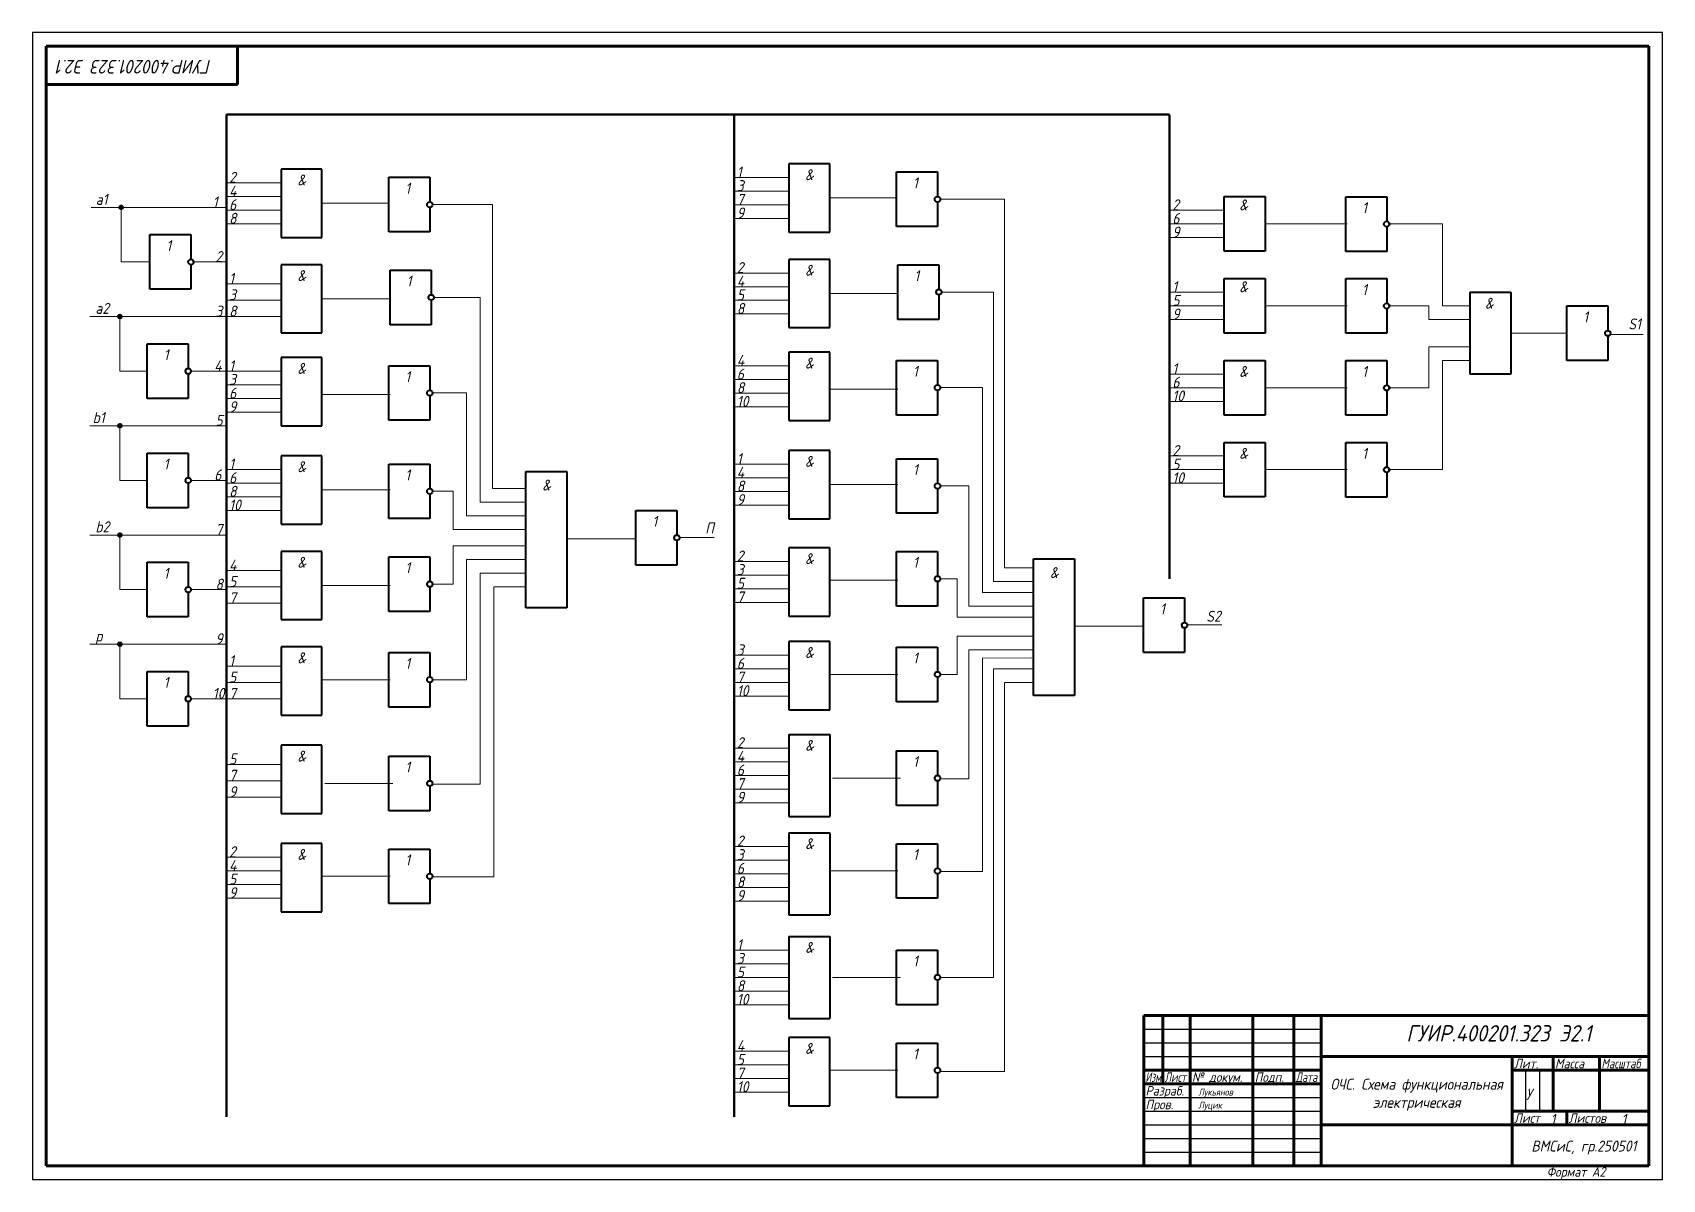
# Model space of a CAD drawing. Header units: millimetres. Extents: x 24 to 621, y 8 to 428.
import ezdxf

# ---------------------------------------------------------------- set-up
doc = ezdxf.new("R2010")
doc.units = ezdxf.units.MM
doc.header["$LTSCALE"] = 0.5
doc.layers.get('0').update_dxf_attribs({"lineweight": 60})
doc.layers.get('Defpoints').update_dxf_attribs({"color": 5})
doc.layers.add('4-текст', color=7, linetype='Continuous', true_color=0x00ad00)
doc.layers.add('провода', color=122, linetype='Continuous', lineweight=15)
doc.layers.add('фигуры', color=7, linetype='Continuous', lineweight=40)
doc.styles.get("Standard").update_dxf_attribs({"font": 'isocpeui.ttf', "width": 0.9})

msp = doc.modelspace()

# ---------------------------------------------------------------- linework, layer by layer
for p, q in [((29, 423.05), (29, 409.05)), ((99, 409.05), (99, 423.05)), ((29, 409.05), (99, 409.05)), ((566, 53.05), (566, 48.05))]:
    msp.add_line(p, q)
at = {"lineweight": 50}
msp.add_line((280.97, 397.75), (280.97, 31), dxfattribs=at)
at = {"lineweight": 40}
for p, q in [((300.97, 311), (300.97, 286)), ((315.97, 311), (300.97, 311)), ((315.97, 286), (315.97, 311)), ((115, 309.05), (115, 284.05)), ((130, 309.05), (115, 309.05)), ((130, 284.05), (130, 309.05)), ((115, 284.05), (130, 284.05)), ((300.97, 286), (315.97, 286)), ((300.97, 275), (300.97, 250)), ((315.97, 275), (300.97, 275)), ((315.97, 250), (315.97, 275)), ((115, 273.05), (115, 248.05)), ((130, 273.05), (115, 273.05)), ((130, 248.05), (130, 273.05)), ((115, 248.05), (130, 248.05)), ((300.97, 250), (315.97, 250)), ((115, 131.05), (115, 106.05)), ((130, 131.05), (115, 131.05)), ((130, 106.05), (130, 131.05)), ((115, 106.05), (130, 106.05)), ((300.97, 60), (300.97, 35)), ((315.97, 60), (300.97, 60)), ((315.97, 35), (315.97, 60)), ((300.97, 35), (315.97, 35))]:
    msp.add_line(p, q, dxfattribs=at)
at = {"lineweight": 60}
for p, q in [((616, 68.05), (431, 68.05)), ((431, 13.05), (431, 68.05)), ((438, 68.05), (438, 43.05)), ((448, 13.05), (448, 68.05)), ((471, 68.05), (471, 13.05)), ((486, 13.05), (486, 68.05)), ((496, 68.05), (496, 13.05)), ((431, 48.05), (496, 48.05)), ((496, 53.05), (616, 53.05)), ((566, 13.05), (566, 53.05)), ((566, 48.05), (616, 48.05)), ((581, 53.05), (581, 33.05)), ((598, 33.05), (598, 53.05)), ((431, 43.05), (496, 43.05)), ((566, 33.05), (616, 33.05)), ((586, 28.05), (586, 33.05)), ((496, 28.05), (616, 28.05))]:
    msp.add_line(p, q, dxfattribs=at)
at = {"lineweight": -3}
for p, q in [((431, 63.05), (496, 63.05)), ((431, 58.05), (496, 58.05)), ((431, 53.05), (496, 53.05)), ((571, 33.05), (571, 48.05)), ((576, 48.05), (576, 33.05)), ((431, 38.05), (496, 38.05)), ((431, 33.05), (496, 33.05)), ((431, 28.05), (496, 28.05)), ((431, 23.05), (496, 23.05)), ((431, 18.05), (496, 18.05))]:
    msp.add_line(p, q, dxfattribs=at)
for centre in [(56.44, 364.05), (56, 324.05), (56, 284.05), (56, 244.05), (56, 204.05)]:
    msp.add_circle(centre, 0.5)
at = {"layer": 'Defpoints'}
for p, q in [((621, 428.05), (24, 428.05)), ((24, 428.05), (24, 8.05)), ((621, 8.05), (621, 428.05)), ((24, 8.05), (621, 8.05))]:
    msp.add_line(p, q, dxfattribs=at)
at = {"layer": 'провода', "lineweight": 15}
for p, q in [((95, 373.05), (115, 373.05)), ((280.97, 375), (300.97, 375)), ((95, 368.05), (115, 368.05)), ((170.5, 365.05), (192.48, 365.05)), ((280.97, 370), (300.97, 370)), ((280.97, 365), (300.97, 365)), ((356.47, 367), (380, 367)), ((95, 364.05), (45.44, 364.05)), ((56.44, 364.05), (56.44, 344.05)), ((95, 363.05), (115, 363.05)), ((280.97, 360), (300.97, 360)), ((95, 358.05), (115, 358.05)), ((56.44, 344.05), (66.44, 344.05)), ((82.44, 344.05), (95, 344.05)), ((95, 336.05), (115, 336.05)), ((280.97, 340), (300.97, 340)), ((280.97, 335), (300.97, 335)), ((95, 330.05), (115, 330.05)), ((171, 331.05), (188, 331.07)), ((280.97, 330), (300.97, 330)), ((356.97, 333), (376, 333.01)), ((95, 324.05), (45, 324.05)), ((56, 324.05), (56, 304.05)), ((95, 324.05), (115, 324.05)), ((280.97, 325), (300.97, 325)), ((280.97, 306), (300.97, 306)), ((56, 304.05), (66, 304.05)), ((82, 304.05), (95, 304.05)), ((95, 304.05), (115, 304.05)), ((95, 299.05), (115, 299.05)), ((280.97, 301), (300.97, 301)), ((95, 294.05), (115, 294.05)), ((170.49, 296.15), (183, 296.16)), ((280.97, 296), (300.97, 296)), ((356.46, 298.1), (372, 298.11)), ((95, 289.05), (115, 289.05)), ((280.97, 291), (300.97, 291)), ((95, 284.05), (45, 284.05)), ((56, 284.05), (56, 264.05)), ((280.97, 270), (300.97, 270)), ((56, 264.05), (66, 264.05)), ((82, 264.05), (95, 264.05)), ((95, 268.05), (115, 268.05)), ((95, 263.05), (115, 263.05)), ((280.97, 265), (300.97, 265)), ((95, 258.05), (115, 258.05)), ((170.5, 260.05), (178, 260.06)), ((280.97, 260), (300.97, 260)), ((356.47, 262), (367, 262)), ((95, 253.05), (115, 253.05)), ((280.97, 255), (300.97, 255)), ((95, 244.05), (45, 244.05)), ((56, 244.05), (56, 224.05)), ((280.97, 234.38), (300.97, 234.38)), ((95, 231.05), (115, 231.05)), ((280.97, 229.38), (300.97, 229.38)), ((356.47, 228), (362.73, 228)), ((376, 227), (390.65, 227)), ((380, 232), (390.65, 232)), ((56, 224.05), (66, 224.05)), ((82, 224.05), (95, 224.05)), ((95, 225.05), (115, 225.05)), ((170.5, 226.05), (178, 226.06)), ((280.97, 224.38), (300.97, 224.38)), ((372, 223), (390.65, 223)), ((95, 219.05), (115, 219.05)), ((280.97, 219.38), (300.97, 219.38)), ((367, 218), (390.65, 218)), ((362.72, 214), (390.65, 214)), ((95, 204.05), (45, 204.05)), ((56, 204.05), (56, 184.05)), ((362.72, 207), (390.65, 207)), ((280.97, 200), (300.97, 200)), ((367, 202), (390.65, 202)), ((372, 198.99), (390, 199.01)), ((95, 196.05), (115, 196.05)), ((130, 191.05), (155, 191.05)), ((170.5, 191.05), (183, 191.06)), ((280.97, 195), (300.97, 195)), ((315.97, 193), (340.97, 193)), ((356.47, 193), (362.72, 193.01)), ((376, 195), (390.65, 195)), ((95, 190.05), (115, 190.05)), ((280.97, 190), (300.97, 190)), ((380, 190), (390.65, 190.01)), ((56, 184.05), (66, 184.05)), ((82, 184.05), (95, 184.05)), ((95, 184.05), (115, 184.05)), ((280.97, 185), (300.97, 185)), ((95, 160.05), (115, 160.05)), ((95, 154.05), (115, 154.05)), ((131, 153.05), (156, 153.05)), ((170.48, 152.83), (188, 152.85)), ((316.97, 155), (341.97, 155)), ((356.45, 154.78), (367, 154.79)), ((95, 148.05), (115, 148.05)), ((95, 126.05), (115, 126.05)), ((95, 121.05), (115, 121.05)), ((315.97, 121), (340.97, 121)), ((356.44, 120.76), (372, 120.77)), ((95, 116.05), (115, 116.05)), ((130, 119.05), (155, 119.05)), ((170.47, 118.81), (193, 118.83)), ((95, 111.05), (115, 111.05)), ((316.97, 82), (341.97, 82)), ((356.47, 82), (376, 82.01)), ((280.97, 55), (300.97, 55)), ((280.97, 50), (300.97, 50)), ((315.97, 48), (340.97, 48)), ((280.97, 45), (300.97, 45)), ((356.38, 47.6), (380, 47.6)), ((280.97, 40), (300.97, 40))]:
    msp.add_line(p, q, dxfattribs=at)
at = {"layer": 'провода'}
for p, q in [((130, 365.55), (154.5, 365.55)), ((192.48, 365.08), (192.48, 261.05)), ((315.97, 367.5), (340.47, 367.5)), ((380, 367), (380, 232)), ((460.5, 362.99), (440.5, 362.99)), ((460.5, 357.99), (440.5, 357.99)), ((460.5, 352.99), (440.5, 352.99)), ((475.5, 357.99), (485.5, 357.99)), ((485.5, 357.99), (505.5, 357.99)), ((520.5, 357.99), (535.5, 357.99)), ((540.5, 357.99), (535.5, 357.99)), ((540.5, 327.99), (540.5, 357.99)), ((130, 330.55), (155, 330.55)), ((188, 331.08), (188, 256.05)), ((315.97, 332.5), (340.97, 332.5)), ((376, 333.03), (376, 227)), ((460.5, 332.99), (440.5, 332.99)), ((460.5, 327.99), (440.5, 327.99)), ((460.5, 322.99), (440.5, 322.99)), ((475.5, 327.99), (505.5, 327.99)), ((520.5, 327.99), (535.5, 327.99)), ((535.5, 327.99), (535.5, 322.99)), ((535.5, 322.99), (550.5, 322.99)), ((550.5, 327.99), (540.5, 327.99)), ((565.5, 317.99), (585.5, 317.99)), ((601.9, 317.52), (614, 317.52)), ((535.5, 297.99), (535.5, 312.99)), ((535.5, 312.99), (550.5, 312.99)), ((550.5, 307.99), (540.5, 307.99)), ((540.5, 307.99), (540.5, 267.99)), ((460.5, 302.99), (440.5, 302.99)), ((130, 295.55), (155, 295.55)), ((183, 296.08), (183, 251.05)), ((315.97, 297.5), (340.97, 297.5)), ((372, 298.03), (372, 223)), ((460.5, 297.99), (440.5, 297.99)), ((460.5, 292.99), (440.5, 292.99)), ((475.5, 297.99), (505.5, 297.99)), ((520.5, 297.99), (535.5, 297.99)), ((460.5, 272.99), (440.5, 272.99)), ((460.5, 267.99), (440.5, 267.99)), ((460.5, 262.99), (440.5, 262.99)), ((475.5, 267.99), (505.5, 267.99)), ((520.5, 267.99), (535.5, 267.99)), ((540.5, 267.99), (535.5, 267.99)), ((130, 260.55), (155, 260.55)), ((178, 260.05), (178, 246.05)), ((192.48, 261.05), (204.68, 261.05)), ((315.97, 262.5), (340.97, 262.5)), ((367, 262), (367, 218)), ((183, 251.05), (204.68, 251.05)), ((188, 256.05), (204.68, 256.05)), ((178, 246.05), (204.68, 246.05)), ((178, 240.06), (178, 226.06)), ((178, 240.06), (204.68, 240.06)), ((219.68, 242.7), (245, 242.7)), ((260.99, 243.16), (273.66, 243.16)), ((183, 235.05), (183, 191.06)), ((183, 235.05), (204.68, 235.05)), ((188, 230.05), (188, 152.85)), ((188, 230.05), (204.68, 230.05)), ((315.97, 227.5), (340.97, 227.5)), ((362.72, 227.99), (362.72, 214)), ((130, 225.55), (155, 225.55)), ((193, 225.08), (193, 118.83)), ((193, 225.05), (204.2, 225.05)), ((405.65, 210.65), (430.97, 210.65)), ((446.96, 211.11), (459.63, 211.11)), ((362.72, 206.99), (362.72, 193.01)), ((367, 201.99), (367, 154.79)), ((372, 198.99), (372, 120.77)), ((376, 195), (376, 82.01)), ((380, 189.98), (380, 47.6)), ((280.97, 166), (300.97, 166)), ((280.97, 161), (300.97, 161)), ((280.97, 156), (300.97, 156)), ((280.97, 151), (300.97, 151)), ((280.97, 146), (300.97, 146)), ((280.97, 130), (300.97, 130)), ((280.97, 125), (300.97, 125)), ((280.97, 120), (300.97, 120)), ((280.97, 115), (300.97, 115)), ((280.97, 110), (300.97, 110)), ((280.97, 92), (300.97, 92)), ((280.97, 87), (300.97, 87)), ((280.97, 82), (300.97, 82)), ((280.97, 77), (300.97, 77)), ((280.97, 72), (300.97, 72))]:
    msp.add_line(p, q, dxfattribs=at)
at = {"layer": 'фигуры', "lineweight": 60}
for p, q in [((29, 13.05), (29, 423.05)), ((29, 423.05), (601, 423.05)), ((601, 423.05), (616, 423.05)), ((616, 423.05), (616, 13.05)), ((616, 13.05), (29, 13.05))]:
    msp.add_line(p, q, dxfattribs=at)
at = {"layer": 'фигуры', "lineweight": 50}
for p, q in [((95, 398.05), (95, 31)), ((95, 398.05), (440.5, 398.05)), ((440.5, 397.99), (440.5, 227.99))]:
    msp.add_line(p, q, dxfattribs=at)
at = {"layer": 'фигуры', "lineweight": 40}
for p, q in [((115, 378.05), (115, 353.05)), ((130, 378.05), (115, 378.05)), ((130, 353.05), (130, 378.05)), ((300.97, 380), (300.97, 355)), ((315.97, 380), (300.97, 380)), ((315.97, 355), (315.97, 380)), ((340.47, 377), (355.47, 377)), ((340.47, 357), (340.47, 377)), ((355.47, 377), (355.47, 368)), ((154.5, 375.05), (169.5, 375.05)), ((154.5, 355.05), (154.5, 375.05)), ((169.5, 375.05), (169.5, 366.05)), ((355.47, 366), (355.47, 357)), ((505, 367.94), (520, 367.94)), ((505, 347.94), (505, 367.94)), ((520, 367.94), (520, 358.94)), ((169.5, 364.05), (169.5, 355.05)), ((67, 354.05), (82, 354.05)), ((67, 334.05), (67, 354.05)), ((82, 354.05), (82, 345.05)), ((115, 353.05), (130, 353.05)), ((169.5, 355.05), (154.5, 355.05)), ((300.97, 355), (315.97, 355)), ((355.47, 357), (340.47, 357)), ((520, 356.94), (520, 347.94)), ((520, 347.94), (505, 347.94)), ((82, 343.05), (82, 334.05)), ((115, 343.05), (115, 318.05)), ((130, 343.05), (115, 343.05)), ((130, 318.05), (130, 343.05)), ((155, 341.05), (170, 341.05)), ((155, 321.05), (155, 341.05)), ((170, 341.05), (170, 332.05)), ((300.97, 345), (300.97, 320)), ((315.97, 345), (300.97, 345)), ((315.97, 320), (315.97, 345)), ((340.97, 343), (355.97, 343)), ((340.97, 323), (340.97, 343)), ((355.97, 343), (355.97, 334)), ((505, 337.94), (520, 337.94)), ((505, 317.94), (505, 337.94)), ((520, 337.94), (520, 328.94)), ((82, 334.05), (67, 334.05)), ((170, 330.05), (170, 321.05)), ((355.97, 332), (355.97, 323)), ((355.97, 323), (340.97, 323)), ((520, 326.94), (520, 317.94)), ((586, 327.94), (601, 327.94)), ((586, 307.94), (586, 327.94)), ((601, 327.94), (601, 318.94)), ((115, 318.05), (130, 318.05)), ((170, 321.05), (155, 321.05)), ((300.97, 320), (315.97, 320)), ((520, 317.94), (505, 317.94)), ((601, 316.94), (601, 307.94)), ((66, 314.05), (81, 314.05)), ((66, 294.05), (66, 314.05)), ((81, 314.05), (81, 305.05)), ((154.5, 306.05), (169.5, 306.05)), ((154.5, 286.05), (154.5, 306.05)), ((169.5, 306.05), (169.5, 297.05)), ((340.47, 308), (355.47, 308)), ((340.47, 288), (340.47, 308)), ((355.47, 308), (355.47, 299)), ((505, 307.94), (520, 307.94)), ((505, 287.94), (505, 307.94)), ((520, 307.94), (520, 298.94)), ((601, 307.94), (586, 307.94)), ((81, 303.05), (81, 294.05)), ((81, 294.05), (66, 294.05)), ((169.5, 295.05), (169.5, 286.05)), ((355.47, 297), (355.47, 288)), ((520, 296.94), (520, 287.94)), ((355.47, 288), (340.47, 288)), ((520, 287.94), (505, 287.94)), ((169.5, 286.05), (154.5, 286.05)), ((505, 277.94), (520, 277.94)), ((505, 257.94), (505, 277.94)), ((520, 277.94), (520, 268.94)), ((66, 274.05), (81, 274.05)), ((66, 254.05), (66, 274.05)), ((81, 274.05), (81, 265.05)), ((154.5, 270.05), (169.5, 270.05)), ((154.5, 250.05), (154.5, 270.05)), ((169.5, 270.05), (169.5, 261.05)), ((340.47, 272), (355.47, 272)), ((340.47, 252), (340.47, 272)), ((355.47, 272), (355.47, 263)), ((81, 263.05), (81, 254.05)), ((520, 266.94), (520, 257.94)), ((169.5, 259.05), (169.5, 250.05)), ((355.47, 261), (355.47, 252)), ((520, 257.94), (505, 257.94)), ((81, 254.05), (66, 254.05)), ((245, 253.05), (260, 253.05)), ((245, 233.05), (245, 253.05)), ((260, 253.05), (260, 244.05)), ((355.47, 252), (340.47, 252)), ((169.5, 250.05), (154.5, 250.05)), ((260, 242.05), (260, 233.05)), ((300.97, 239.38), (300.97, 214.38)), ((315.97, 239.38), (300.97, 239.38)), ((315.97, 214.38), (315.97, 239.38)), ((66, 234.05), (81, 234.05)), ((66, 214.05), (66, 234.05)), ((81, 234.05), (81, 225.05)), ((115, 238.05), (115, 213.05)), ((130, 238.05), (115, 238.05)), ((130, 213.05), (130, 238.05)), ((154.5, 236.05), (169.5, 236.05)), ((154.5, 216.05), (154.5, 236.05)), ((169.5, 236.05), (169.5, 227.05)), ((260, 233.05), (245, 233.05)), ((340.47, 238), (355.47, 238)), ((340.47, 218), (340.47, 238)), ((355.47, 238), (355.47, 229)), ((355.47, 227), (355.47, 218)), ((81, 223.05), (81, 214.05)), ((169.5, 225.05), (169.5, 216.05)), ((430.97, 221), (445.97, 221)), ((430.97, 201), (430.97, 221)), ((445.97, 221), (445.97, 212)), ((169.5, 216.05), (154.5, 216.05)), ((355.47, 218), (340.47, 218)), ((81, 214.05), (66, 214.05)), ((115, 213.05), (130, 213.05)), ((300.97, 214.38), (315.97, 214.38)), ((445.97, 210), (445.97, 201)), ((115, 203.05), (115, 178.05)), ((130, 203.05), (115, 203.05)), ((130, 178.05), (130, 203.05)), ((300.97, 205), (300.97, 180)), ((315.97, 205), (300.97, 205)), ((315.97, 180), (315.97, 205)), ((340.47, 203), (355.47, 203)), ((340.47, 183), (340.47, 203)), ((355.47, 203), (355.47, 194)), ((154.5, 201.05), (169.5, 201.05)), ((154.5, 181.05), (154.5, 201.05)), ((169.5, 201.05), (169.5, 192.05)), ((445.97, 201), (430.97, 201)), ((66, 194.05), (81, 194.05)), ((66, 174.05), (66, 194.05)), ((81, 194.05), (81, 185.05)), ((355.47, 192), (355.47, 183)), ((169.5, 190.05), (169.5, 181.05)), ((81, 183.05), (81, 174.05)), ((169.5, 181.05), (154.5, 181.05)), ((300.97, 180), (315.97, 180)), ((355.47, 183), (340.47, 183)), ((81, 174.05), (66, 174.05)), ((115, 178.05), (130, 178.05)), ((115, 167.05), (115, 142.05)), ((130, 167.05), (115, 167.05)), ((130, 142.05), (130, 167.05)), ((154.5, 163.05), (169.5, 163.05)), ((154.5, 143.05), (154.5, 163.05)), ((169.5, 163.05), (169.5, 154.05)), ((340.47, 165), (355.47, 165)), ((340.47, 145), (340.47, 165)), ((355.47, 165), (355.47, 156)), ((169.5, 152.05), (169.5, 143.05)), ((355.47, 154), (355.47, 145)), ((355.47, 145), (340.47, 145)), ((115, 142.05), (130, 142.05)), ((169.5, 143.05), (154.5, 143.05)), ((154.5, 129.05), (169.5, 129.05)), ((154.5, 109.05), (154.5, 129.05)), ((169.5, 129.05), (169.5, 120.05)), ((340.47, 131), (355.47, 131)), ((340.47, 111), (340.47, 131)), ((355.47, 131), (355.47, 122)), ((355.47, 120), (355.47, 111)), ((169.5, 118.05), (169.5, 109.05)), ((169.5, 109.05), (154.5, 109.05)), ((355.47, 111), (340.47, 111)), ((340.47, 92), (355.47, 92)), ((340.47, 72), (340.47, 92)), ((355.47, 92), (355.47, 83)), ((355.47, 81), (355.47, 72)), ((355.47, 72), (340.47, 72)), ((340.47, 58), (355.47, 58)), ((340.47, 38), (340.47, 58)), ((355.47, 58), (355.47, 49)), ((355.47, 47), (355.47, 38)), ((355.47, 38), (340.47, 38))]:
    msp.add_line(p, q, dxfattribs=at)
at = {"layer": 'фигуры'}
for p, q in [((460.5, 367.99), (475.5, 367.99)), ((460.5, 347.99), (460.5, 367.99)), ((475.5, 367.99), (475.5, 347.99)), ((475.5, 347.99), (460.5, 347.99)), ((460.5, 337.99), (475.5, 337.99)), ((460.5, 317.99), (460.5, 337.99)), ((475.5, 337.99), (475.5, 317.99)), ((550.5, 332.99), (550.5, 302.99)), ((550.5, 332.99), (565.5, 332.99)), ((565.5, 332.99), (565.5, 302.99)), ((475.5, 317.99), (460.5, 317.99)), ((460.5, 307.99), (475.5, 307.99)), ((460.5, 287.99), (460.5, 307.99)), ((475.5, 307.99), (475.5, 287.99)), ((565.5, 302.99), (550.5, 302.99)), ((475.5, 287.99), (460.5, 287.99)), ((460.5, 277.99), (475.5, 277.99)), ((460.5, 257.99), (460.5, 277.99)), ((475.5, 277.99), (475.5, 257.99)), ((204.68, 242.33), (204.68, 267.33)), ((204.68, 267.33), (219.68, 267.33)), ((219.68, 267.33), (219.68, 217.33)), ((475.5, 257.99), (460.5, 257.99)), ((204.68, 217.33), (204.68, 242.33)), ((390.65, 210.28), (390.65, 235.28)), ((390.65, 235.28), (405.65, 235.28)), ((405.65, 235.28), (405.65, 185.28)), ((219.68, 217.33), (204.68, 217.33)), ((390.65, 185.28), (390.65, 210.28)), ((405.65, 185.28), (390.65, 185.28)), ((300.97, 171), (300.97, 141)), ((300.97, 171), (315.97, 171)), ((315.97, 171), (315.97, 141)), ((300.97, 141), (315.97, 141)), ((300.97, 135), (300.97, 105)), ((300.97, 135), (315.97, 135)), ((315.97, 135), (315.97, 105)), ((300.97, 105), (315.97, 105)), ((300.97, 97), (300.97, 67)), ((300.97, 97), (315.97, 97)), ((315.97, 97), (315.97, 67)), ((300.97, 67), (315.97, 67))]:
    msp.add_line(p, q, dxfattribs=at)
at = {"layer": 'фигуры', "lineweight": 40}
for centre in [(169.5, 365.05), (355.47, 367), (520, 357.94), (82, 344.05), (170, 331.05), (355.97, 333), (520, 327.94), (601, 317.94), (81, 304.05), (355.47, 298), (520, 297.94), (169.5, 296.05), (520, 267.94), (81, 264.05), (355.47, 262), (169.5, 260.05), (260, 243.05), (169.5, 226.05), (355.47, 228), (81, 224.05), (445.97, 211), (169.5, 191.05), (355.47, 193), (81, 184.05), (355.47, 155), (169.5, 153.05), (169.5, 119.05), (355.47, 121), (355.47, 82), (355.47, 48)]:
    msp.add_circle(centre, 1, dxfattribs=at)

# ---------------------------------------------------------------- texts
at = {"lineweight": -3, "width": 0.9}
msp.add_text('Формат А2', height=3.5, dxfattribs=at).set_placement((578.6, 9.05))
at = {"insert": (496, 44.92), "char_height": 4, "attachment_point": 1}
msp.add_mtext_dynamic_manual_height_columns('\\pxqc;ОЧС. Схема функциональная электрическая', width=70, gutter_width=20, heights=[0], dxfattribs=at)
at = {"layer": '4-текст', "lineweight": -3}
for s, width, p in [('Лит.', 0.9, (566.67, 48.75)), ('Масса', 0.9, (581.67, 48.75)), ('Масштаб', 0.8, (598.67, 48.75)), ('Изм.', 0.7, (431.67, 43.75)), ('Разраб.', 0.9, (431.67, 38.75)), ('Лист', 0.75, (438.67, 43.75)), ('№ докум.', 0.9, (448.67, 43.75)), ('Подп.', 0.9, (471.67, 43.75)), ('Дата', 0.75, (486.67, 43.75)), ('Пров.', 0.9, (431.67, 33.75)), ('Лист', 0.9, (566.67, 28.75)), ('Листов', 0.9, (586.67, 28.75))]:
    msp.add_text(s, height=3.5, dxfattribs=dict(at, width=width)).set_placement(p)
at = {"layer": 'провода', "width": 0.9}
for s, p in [('У', (571, 37.25)), ('1', (580, 28.05)), ('1', (606, 28.05))]:
    msp.add_text(s, height=4, dxfattribs=at).set_placement(p)
at = {"layer": 'провода', "insert": (33, 415.55), "char_height": 5, "attachment_point": 6, "rotation": 180}
msp.add_mtext_dynamic_manual_height_columns('ГУИР.400201.323 Э2.1', width=70, gutter_width=20, heights=[0], dxfattribs=at)
at = {"layer": 'провода'}
for s, width, insert, char_height, attachment_point in [('ГУИР.400201.323 Э2.1', 84, (595, 61.55), 6, 6), ('Лукьянов', 23, (451, 41.25), 2.5, 1), ('Луцик', 23, (451, 36.5), 2.5, 1), ('ВМСиС, гр.250501', 50, (573, 22.25), 4, 1)]:
    msp.add_mtext_dynamic_manual_height_columns(s, width=width, gutter_width=20, heights=[0], dxfattribs=dict(at, insert=insert, char_height=char_height, attachment_point=attachment_point))
at = {"layer": 'фигуры', "width": 0.9}
for s, p in [('2', (96, 373.05)), ('1', (281.97, 375)), ('&', (306.97, 374)), ('4', (96, 368.05)), ('&', (121, 372.05)), ('1', (160.5, 369.05)), ('3', (281.97, 370)), ('1', (346.47, 371)), ('a1', (47.13, 364.96)), ('1', (90, 364.05)), ('6', (96, 363.05)), ('7', (281.97, 365)), ('2', (441.5, 362.99)), ('&', (466, 362.94)), ('1', (511, 361.94)), ('8', (96, 358.05)), ('9', (281.97, 360)), ('6', (441.5, 357.99)), ('9', (441.5, 352.99)), ('1', (73, 348.05)), ('2', (91, 344.05)), ('&', (121, 337.05)), ('2', (281.97, 340)), ('&', (306.97, 339)), ('1', (346.97, 337)), ('1', (96, 336.05)), ('1', (161, 335.05)), ('4', (281.97, 335)), ('1', (441.5, 332.99)), ('&', (466, 332.94)), ('1', (511, 331.94)), ('a2', (47, 325.05)), ('3', (96, 330.05)), ('5', (281.97, 330)), ('8', (281.97, 325)), ('5', (441.5, 327.99)), ('&', (556, 326.94)), ('3', (91, 324.05)), ('8', (96, 324.05)), ('9', (441.5, 322.99)), ('1', (592, 321.94)), ('S1', (608.51, 319.36)), ('1', (72, 308.05)), ('4', (90.56, 304.05)), ('1', (96, 304.05)), ('&', (121, 303.05)), ('4', (281.97, 306)), ('6', (281.97, 301)), ('&', (306.97, 305)), ('1', (346.47, 302)), ('1', (441.5, 302.99)), ('&', (466, 301.94)), ('1', (511, 301.94)), ('3', (96, 299.05)), ('1', (160.5, 300.05)), ('8', (281.97, 296)), ('6', (441.5, 297.99)), ('6', (96, 294.05)), ('9', (96, 289.05)), ('10', (281.97, 291)), ('10', (441.5, 292.99)), ('b1', (46, 285.05)), ('5', (91, 284.05)), ('2', (441.5, 272.99)), ('&', (466, 271.94)), ('1', (511, 271.94)), ('1', (72, 268.05)), ('1', (96, 268.05)), ('&', (121, 267.05)), ('4', (281.97, 265)), ('1', (281.97, 270)), ('&', (306.97, 269)), ('1', (346.47, 266)), ('5', (441.5, 267.99)), ('6', (90.56, 264.05)), ('6', (96, 263.05)), ('1', (160.5, 264.05)), ('&', (210.68, 260.33)), ('8', (281.97, 260)), ('10', (441.5, 262.99)), ('8', (96, 258.05)), ('10', (96, 253.05)), ('9', (281.97, 255)), ('1', (251, 247.05)), ('b2', (47, 245.05)), ('7', (91, 244.05)), ('П', (270.39, 244.64)), ('4', (96, 231.05)), ('&', (121, 232.05)), ('1', (160.5, 230.05)), ('2', (281.97, 234.38)), ('3', (281.97, 229.38)), ('&', (306.97, 233.38)), ('1', (346.47, 232)), ('1', (72, 228.05)), ('8', (91, 224.05)), ('5', (96, 225.05)), ('5', (281.97, 224.38)), ('&', (396.65, 228.28)), ('7', (96, 219.05)), ('7', (281.97, 219.38)), ('1', (436.97, 215)), ('S2', (453.91, 212.3)), ('p', (47, 205.05)), ('9', (91, 204.05)), ('3', (281.97, 200)), ('&', (306.97, 199)), ('1', (96, 196.05)), ('&', (121, 197.05)), ('1', (160.5, 195.05)), ('6', (281.97, 195)), ('1', (346.47, 197)), ('1', (72, 188.05)), ('5', (96, 190.05)), ('7', (281.97, 190)), ('10', (90, 184.05)), ('7', (96, 184.05)), ('10', (281.97, 185)), ('2', (281.97, 166)), ('&', (307, 165)), ('5', (96, 160.05)), ('&', (121, 161.05)), ('4', (281.97, 161)), ('1', (346.47, 159)), ('7', (96, 154.05)), ('1', (160.5, 157.05)), ('6', (281.97, 156)), ('9', (96, 148.05)), ('9', (281.97, 146)), ('7', (281.97, 151)), ('2', (281.97, 130)), ('&', (307, 129)), ('2', (96, 126.05)), ('&', (121, 125.05)), ('1', (160.5, 123.05)), ('3', (281.97, 125)), ('1', (346.47, 125)), ('5', (96, 116.05)), ('4', (96, 121.05)), ('6', (281.97, 120)), ('9', (96, 111.05)), ('8', (281.97, 115)), ('9', (281.97, 110)), ('1', (281.97, 92)), ('3', (281.97, 87)), ('&', (307, 91)), ('1', (346.47, 86)), ('5', (281.97, 82)), ('8', (281.97, 77)), ('10', (281.97, 72)), ('5', (281.97, 50)), ('4', (281.97, 55)), ('&', (306.97, 54)), ('1', (346.47, 52)), ('7', (281.97, 45)), ('10', (281.97, 40))]:
    msp.add_text(s, height=4, dxfattribs=at).set_placement(p)

doc.saveas('drawing.dxf')
